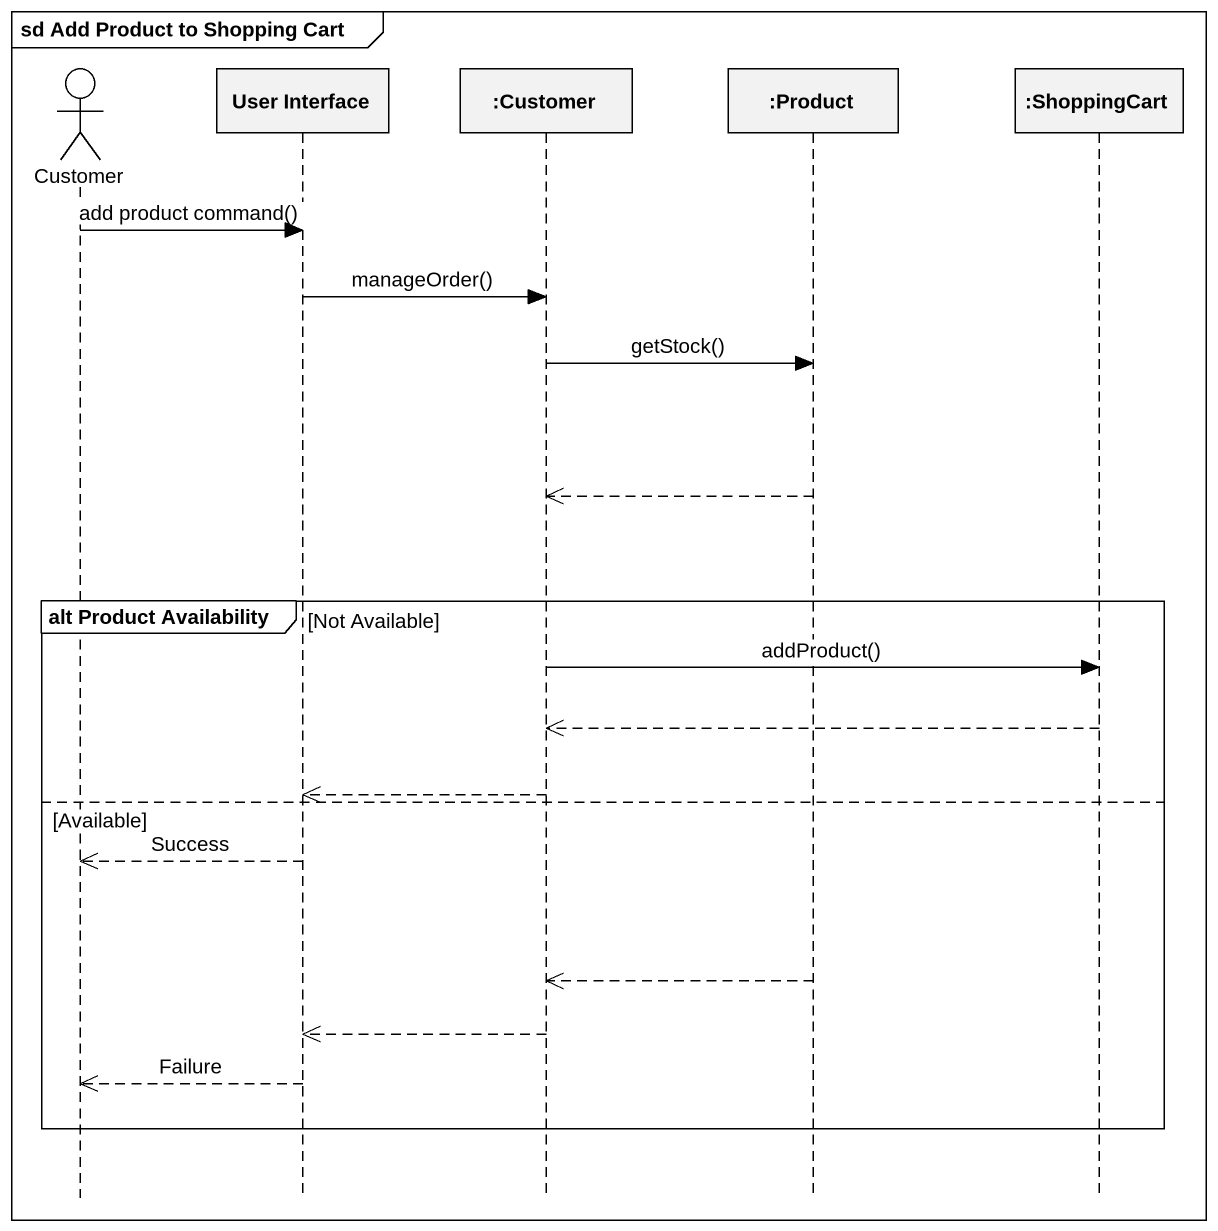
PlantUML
@startuml
mainframe sd Add Product to Shopping Cart
hide footbox
actor Customer
participant "User Interface" as User_Interface
participant ":Customer" as Customer_2
participant ":Product" as Product
participant ":ShoppingCart" as ShoppingCart

Customer -> User_Interface : add product command()
User_Interface -> Customer_2 : manageOrder()
Customer_2 -> Product : getStock()
Product -->> Customer_2
group alt Product Availability [Not Available]
  Customer_2 -> ShoppingCart : addProduct()
  ShoppingCart -->> Customer_2
  Customer_2 -->> User_Interface
else Available
  User_Interface -->> Customer : Success
  Product -->> Customer_2
  Customer_2 -->> User_Interface
  User_Interface -->> Customer : Failure
end
@enduml
